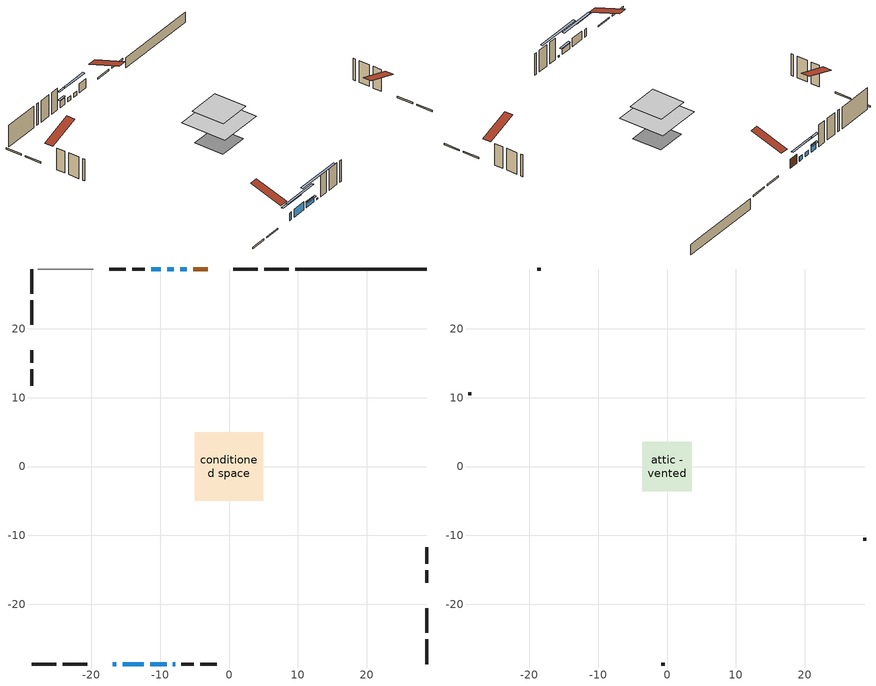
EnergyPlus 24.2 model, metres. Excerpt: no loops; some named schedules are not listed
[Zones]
conditioned space
 floor outside (Floor1 construction): -1.43,-1.43 -1.43,1.43 1.43,1.43 1.43,-1.43 z0.33
 floor adiabatic (AdiabaticFloorConstruction): -5,-5 -5,5 5,5 5,-5 z2.77
 floor foundation (Slab1 construction): -3.29,-3.29 -3.29,3.29 3.29,3.29 3.29,-3.29 z-2.04
 wall outside (RimJoist1 construction): 8.7,28.68 5.1,28.68 / -28.68,-28.68 -25.08,-28.68 / -28.68,28.68 -28.68,25.08 / 28.68,-28.68 28.68,-25.08 z0.33:0.63
 wall outside (RimJoist2 construction): 4.17,28.68 0.6,28.68 / -24.15,-28.68 -20.58,-28.68 / -28.68,24.15 -28.68,20.58 / 28.68,-24.15 28.68,-20.58 z0.33:0.63
 wall outside (AdiabaticWallConstruction 1): -3.11,28.68 -5.21,28.68 z0.33:2.36
 wall outside (AdiabaticWallConstruction): -16.87,-28.68 -16.36,-28.68 z0.33:2.01; -6.14,28.68 -7.08,28.68 / -8.01,28.68 -8.95,28.68 z0.33:1.27; -15.43,-28.68 -12.38,-28.68 z0.33:2.16; -9.88,28.68 -11.33,28.68 z0.33:1.78; -11.45,-28.68 -9.07,-28.68 z0.33:1.52; -8.15,-28.68 -7.83,-28.68 z0.33:0.65
 wall outside (Wall1 construction): -12.25,28.68 -14.06,28.68 / -6.9,-28.68 -5.09,-28.68 / -28.68,16.87 -28.68,15.06 / 28.68,-16.87 28.68,-15.06 z0.33:5.21
 wall outside (Wall2 construction): -14.99,28.68 -17.4,28.68 / -4.16,-28.68 -1.75,-28.68 / -28.68,14.13 -28.68,11.72 / 28.68,-14.13 28.68,-11.72 z0.33:5.21
 wall foundation (FoundationWall1 construction): 9.63,28.68,-2.04 9.63,28.68,0.33 26.78,28.68,0.33 26.78,28.68,0.28 28.68,28.68,0.28 28.68,28.68,-2.04
 wall adiabatic (Wall4 construction): -19.74,28.68 -27.75,28.68 z0.33:5.21
 window (WindowConstruction 5): -16.87,-28.68 -16.36,-28.68 z0.33:2.01
 window (WindowConstruction): -6.14,28.68 -7.08,28.68 z0.33:1.27
 window (WindowConstruction 1): -15.43,-28.68 -12.38,-28.68 z0.33:2.16
 window (WindowConstruction 2): -8.01,28.68 -8.95,28.68 z0.33:1.27
 window (WindowConstruction 3): -9.88,28.68 -11.33,28.68 z0.33:1.78
 window (WindowConstruction 4): -11.45,-28.68 -9.07,-28.68 z0.33:1.52
 window (WindowConstruction 6): -8.15,-28.68 -7.83,-28.68 z0.33:0.65
 door (Door): -3.11,28.68 -5.21,28.68 z0.33:2.36
 ceiling adiabatic (AdiabaticFloorConstruction): 5,-5 5,5 -5,5 -5,-5 z2.77
attic - vented
 floor to conditioned space (Floor2 construction Reversed): -3.62,-3.62 -3.62,3.62 3.62,3.62 3.62,-3.62 z5.21
 wall outside (Wall3 construction): -18.33,28.68 -18.81,28.68 / -0.82,-28.68 -0.35,-28.68 / -28.68,10.79 -28.68,10.31 / 28.68,-10.79 28.68,-10.31 z0.33:5.21
 roof outside (Roof1 construction): -2.18,28.68,5.21 -2.18,21.64,7.55 -0.33,21.64,7.55 -0.33,28.68,5.21; -17.8,-28.68,5.21 -17.8,-21.64,7.55 -19.65,-21.64,7.55 -19.65,-28.68,5.21; -28.68,17.8,5.21 -21.64,17.8,7.55 -21.64,19.65,7.55 -28.68,19.65,5.21; 28.68,-17.8,5.21 21.64,-17.8,7.55 21.64,-19.65,7.55 28.68,-19.65,5.21
shading: -13.72,-28.68 -19.51,-28.68 -19.51,-29.09 -13.72,-29.09 z4.65; -9.72,28.68 -3.5,28.68 -3.5,29.09 -9.72,29.09 z3.91; -9.74,-28.68 -18.07,-28.68 -18.07,-29.09 -9.74,-29.09 z4.8; -11.59,28.68 -5.37,28.68 -5.37,29.09 -11.59,29.09 z3.91; -11.53,28.68 -9.68,28.68 -9.68,29.09 -11.53,29.09 z1.98; -8.87,-28.68 -11.65,-28.68 -11.65,-29.09 -8.87,-29.09 z1.72; -2.75,-28.68 -13.23,-28.68 -13.23,-29.09 -2.75,-29.09 z5.73
[Building]
Building 1: Terrain=Suburbs
[Site:Location]
Saskatoon Intl AP_SK: Latitude {deg}=52.17; Longitude {deg}=-106.7; Time Zone {hr}=-6; Elevation {m}=504; Keep Site Location Information=Yes
[Site:GroundTemperature:Shallow]
-3.29371, -5.9198, -6.13011, -4.88389, 0.118965, 5.09852, 9.41553, 12.1502, 12.3826, 10.1583, 5.95142, 1.12462
[Site:WaterMainsTemperature]
Calculation Method=Schedule; Temperature Schedule=mains temperature schedule
[Material] Roughness=Rough; Thermal Absorptance=0.9
Name | Thickness {m} | Conductivity {W/m-K} | Density {kg/m3} | Specific Heat {J/kg-K} | Solar Absorptance | Visible Absorptance
asphalt or fiberglass shingles | 0.00635 | 0.162714 | 1121.4 | 1465.45 | 0.84 | 0.84
ceiling loosefill ins | 0.338667 | 0.0480833 | 16.02 | 1046.75 | 0.7 | 0.7
ceiling stud and cavity | 0.1397 | 0.216176 | 65.682 | 1177.47 | 0.7 | 0.7
concrete 4.0 in. | 0.1016 | 1.803125 | 2242.8 | 837.4 | 0.7 | 0.7
concrete 8.0 in. | 0.2032 | 1.803125 | 2242.8 | 837.4 | 0.7 | 0.7
door material | 0.04445 | 0.0451087 | 512.64 | 1214.23 | 0.7 | 0.7
exterior vertical ins | 0.0542606 | 0.029427 | 32.04 | 1214.23 | 0.7 | 0.7
floor covering | 0.0127 | 0.0433444 | 54.468 | 1339.84 | 0.6 | 0.6
floor rigid ins | 0.103632 | 0.029427 | 32.04 | 1214.23 | 0.7 | 0.7
floor rigid ins 1; wall rigid ins 2 | 0.512978 | 0.029427 | 32.04 | 1214.23 | 0.7 | 0.7
floor stud and cavity | 0.1397 | 0.157667 | 92.3553 | 1139.71 | 0.7 | 0.7
floor stud and cavity 1 | 0.1397 | 1.75129 | 37.0049 | 1207.88 | 0.7 | 0.7
furniture material conditioned space 1 | 0.1524 | 0.115458 | 640.8 | 1214.23 | 0.6 | 0.6
gypsum board | 0.0127 | 0.160291 | 801 | 837.4 | 0.6 | 0.6
gypsum board 1 | 0.0127 | 0.160291 | 801 | 837.4 | 0.7 | 0.7
osb sheathing 0.5 in. | 0.0127 | 0.115458 | 512.64 | 1214.23 | 0.7 | 0.7
osb sheathing 0.75 in. | 0.01905 | 0.115458 | 512.64 | 1214.23 | 0.7 | 0.7
osb sheathing 2.0 in. | 0.0508 | 0.115458 | 512.64 | 1214.23 | 0.7 | 0.7
rim joist rigid ins; wall rigid ins | 0.051816 | 0.029427 | 32.04 | 1214.23 | 0.7 | 0.7
rim joist stud and cavity | 0.0508 | 0.0408884 | 125.044 | 1163.47 | 0.6 | 0.6
rim joist stud and cavity 1 | 0.0508 | 0.182071 | 50.32683 | 1063.81 | 0.6 | 0.6
wall rigid ins 1 | 0.051816 | 0.029427 | 32.04 | 1214.23 | 0.4 | 0.4
wall stud and cavity | 0.1397 | 0.246398 | 139.0536 | 1170.24 | 0.7 | 0.7
wall stud and cavity 1 | 0.1397 | 0.239698 | 139.0536 | 1170.24 | 0.7 | 0.7
wall stud and cavity 2 | 0.0889 | 6.1454 | 50.32683 | 1063.81 | 0.6 | 0.6
wall stud and cavity 3 | 0.1397 | 0.187322 | 139.0536 | 1170.24 | 0.7 | 0.7
wall stud and cavity 4 | 0.0889 | 0.380278 | 52.3479 | 1209.89 | 0.7 | 0.7
wall stud and cavity 5 | 0.0889 | 0.391764 | 83.0341 | 1211.67 | 0.7 | 0.7
wood siding | 0.0254 | 0.102417 | 544.68 | 1172.36 | 0.4 | 0.4
wood siding 1 | 0.00254 | 0.102417 | 544.68 | 1172.36 | 0.4 | 0.4
wood siding 2; wood siding 3; wood siding 4 | 0.0254 | 0.102417 | 544.68 | 1172.36 | 0.7 | 0.7
[WindowMaterial:SimpleGlazingSystem]
Name | U-Factor {W/m2-K} | Solar Heat Gain Coefficient
WindowMaterial | 1.882257 | 0.54
WindowMaterial 1 | 1.61993 | 0.58
WindowMaterial 2 | 1.74258 | 0.57
WindowMaterial 3 | 1.80049 | 0.56
WindowMaterial 4 | 4.49811 | 0.66
WindowMaterial 5 | 3.24952 | 0.43
[Construction]
AdiabaticFloorConstruction: floor stud and cavity 1, floor rigid ins 1, osb sheathing 0.75 in., floor covering
AdiabaticWallConstruction: wood siding 3, wall rigid ins 2, wall stud and cavity 4, gypsum board
AdiabaticWallConstruction 1: wood siding 4, wall rigid ins 2, wall stud and cavity 4, gypsum board
Door: door material
Floor1 construction: floor stud and cavity, floor rigid ins, osb sheathing 0.75 in., floor covering
Floor2 construction Reversed: gypsum board, ceiling stud and cavity, ceiling loosefill ins
FoundationWall1 construction: concrete 8.0 in., gypsum board 1
furniture construction conditioned space 1: furniture material conditioned space 1
PartitionWallConstruction: gypsum board, wall stud and cavity 5, gypsum board
RimJoist1 construction: wood siding 2, rim joist rigid ins, osb sheathing 2.0 in., rim joist stud and cavity
RimJoist2 construction: wood siding 2, rim joist stud and cavity 1
Roof1 construction: asphalt or fiberglass shingles
Slab1 construction: concrete 4.0 in.
Wall1 construction: wood siding, wall rigid ins, osb sheathing 0.5 in., wall stud and cavity, gypsum board
Wall2 construction: wood siding, wall rigid ins, osb sheathing 0.5 in., wall stud and cavity 1, gypsum board
Wall3 construction: wood siding 1, wall stud and cavity 2
Wall4 construction: wall rigid ins 1, osb sheathing 0.5 in., wall stud and cavity 3, gypsum board
WindowConstruction; WindowConstruction 2: WindowMaterial
WindowConstruction 1: WindowMaterial 1
WindowConstruction 3: WindowMaterial 2
WindowConstruction 4: WindowMaterial 3
WindowConstruction 5: WindowMaterial 4
WindowConstruction 6: WindowMaterial 5
[Zone] Multiplier=1; Part of Total Floor Area=Yes
Name | Volume {m3}
attic - vented | 19.9343
conditioned space | 357.7
[Space]
Name | Zone | Volume {m3}
attic - vented 1 | attic - vented | 19.9343
conditioned space 1 | conditioned space | 357.7
[ZoneInfiltration:EffectiveLeakageArea]
infil attic - vented 1: Zone or Space=attic - vented 1; Schedule=Always On Discrete; Effective Air Leakage Area {cm2}=1793.14; Stack Coefficient=0.000502397; Wind Coefficient=1.51441e-05
[ZoneMixing]
whole house fan mix: Zone or Space=attic - vented; Schedule=Always On Continuous; Design Flow Rate Calculation Method=Flow/Zone; Design Flow Rate {m3/s}=0; Source Zone or Space=conditioned space
[SurfaceProperty:ExposedFoundationPerimeter]
Slab1: Exposed Perimeter Calculation Method=TotalExposedPerimeter; Total Exposed Perimeter {m}=19.05
[InternalMass] Zone or ZoneList=conditioned space; Space or SpaceList=conditioned space 1
Name | Construction | Surface Area {m2}
furniture mass conditioned space 1 | furniture construction conditioned space 1 | 60.4921
partition wall mass | PartitionWallConstruction | 151.23
[Lights]
interior lighting: Zone or ZoneList or Space or SpaceList=conditioned space 1; Schedule=interior lighting schedule; Design Level Calculation Method=LightingLevel; Lighting Level {W}=343.2; Return Air Fraction=0; Fraction Radiant=0.6; Fraction Visible=0.2; Fraction Replaceable=1
[People]
occupants: Zone or ZoneList or Space or SpaceList=conditioned space 1; Number of People Schedule=occupants schedule; Number of People Calculation Method=People; Number of People=3; Fraction Radiant=0.314171; Sensible Heat Fraction=0.56303; Activity Level Schedule=occupants activity schedule; Carbon Dioxide Generation Rate {m3/s-W}=0; Enable ASHRAE 55 Comfort Warnings=No; Mean Radiant Temperature Calculation Type=EnclosureAveraged
[ElectricEquipment] Zone or ZoneList or Space or SpaceList=conditioned space 1; Design Level Calculation Method=EquipmentLevel
Name | Schedule | Design Level {W} | Fraction Latent | Fraction Radiant | Fraction Lost
clothes dryer | clothes dryer schedule | 140.772 | 0.015 | 0.081 | 0.85
clothes washer | clothes washer schedule | 32.1985 | 0.03 | 0.162 | 0.7
cooking range | cooking range schedule | 208.969 | 0.08 | 0.432 | 0.2
dishwasher | dishwasher schedule | 66.8632 | 0.3 | 0.18 | 0.4
fridge | fridge schedule | 72.9452 | 0 | 0.6 | 0
mech vent house fan | mech vent house fan schedule | 18.9 | 0 | 0 | 1
mech vent house fan cfis | mech vent house fan cfis schedule | 0 | 0 | 0 | 0
misc plug loads | misc plug loads schedule | 494.7 | 0.045 | 0.513 | 0.1
whole house fan | Always On Discrete | 0 | 0 | 0 | 1
[OtherEquipment] Zone or ZoneList or Space or SpaceList=conditioned space 1; Design Level Calculation Method=EquipmentLevel
Name | Fuel Type | Schedule | Design Level {W} | Fraction Latent | Fraction Radiant | Fraction Lost
clothes dryer 1 | Electricity | clothes dryer schedule | 0 | 0.015 | 0.081 | 0.85
cooking range 1 | Electricity | cooking range schedule | 0 | 0.08 | 0.432 | 0.2
general water use latent | None | general water use schedule | 59.3978 | 1 | 0 | 0
general water use sensible | None | general water use schedule | -58.539 | 0 | 0.6 | 0
mech vent house fan latent load | None | Always On Discrete | 0 | 1 | 0 | 0
mech vent house fan sensible load | None | Always On Discrete | 0 | 0 | 0 | 0
water heater energy adjustment1 | NaturalGas | Always On Discrete | 0.01 | 0 | 0 | 1
[ZoneInfiltration:DesignFlowRate] Zone or ZoneList or Space or SpaceList=conditioned space 1; Schedule=Always On Discrete; Design Flow Rate Calculation Method=Flow/Zone; Design Flow Rate {m3/s}=0
infil flow; natural vent flow; whole house fan flow
[AvailabilityManager:Scheduled]
furnace airloop Availability Manager: Schedule=Always On Discrete
[Foundation:Kiva]
Foundation Kiva 1: Initial Indoor Air Temperature {C}=21; Wall Height Above Grade {m}=0.330007; Wall Depth Below Slab {m}=0.2032; Custom Block Material Name 1=exterior vertical ins; Custom Block Depth 1 {m}=2.37; Custom Block X Position 1 {m}=0.2159; Custom Block Z Position 1 {m}=0
[Foundation:Kiva:Settings]
Soil Conductivity {W/m-K}=0.849921; Soil Density {kg/m3}=1842.3; Soil Specific Heat {J/kg-K}=418.7; Ground Solar Absorptivity=0.9; Ground Thermal Absorptivity=0.9; Ground Surface Roughness {m}=0.03; Far-Field Width {m}=40; Deep-Ground Boundary Condition=ZeroFlux; Deep-Ground Depth {m}=40; Minimum Cell Dimension {m}=0.2; Maximum Cell Growth Coefficient=3; Simulation Timestep=Timestep
[Exterior:Lights]
exterior lighting: Schedule=exterior lighting schedule; Design Level {W}=75.6
[EnergyManagementSystem:GlobalVariable]
furnace_airloop_Fan_RTF
infil_program_Qfan
infil_program_Qinf
natural_vent_program_Qnv
natural_vent_program_Qwhf
[EnergyManagementSystem:Sensor]
Name | Output:Variable or Output:Meter Index Key | Output:Variable or Output:Meter
airflow_gain | infil flow | Infiltration Sensible Heat Gain Energy
airflow_gain_1 | natural vent flow | Infiltration Sensible Heat Gain Energy
airflow_gain_2 | whole house fan flow | Infiltration Sensible Heat Gain Energy
airflow_loss | infil flow | Infiltration Sensible Heat Loss Energy
airflow_loss_1 | natural vent flow | Infiltration Sensible Heat Loss Energy
airflow_loss_2 | whole house fan flow | Infiltration Sensible Heat Loss Energy
clg_load_cond |  | Cooling:EnergyTransfer:Zone:CONDITIONED SPACE
clg_sp_s; clg_sp_s_1 | cooling setpoint | Schedule Value
clothes_dryer_exhaust_0_sch_s | clothes dryer exhaust 0 schedule | Schedule Value
cool_season | cooling season schedule | Schedule Value
htg_load_cond |  | Heating:EnergyTransfer:Zone:CONDITIONED SPACE
htg_sp_s; htg_sp_s_1 | heating setpoint | Schedule Value
ig_ee_conv | clothes dryer | Electric Equipment Convective Heating Energy
ig_ee_conv_2 | cooking range | Electric Equipment Convective Heating Energy
ig_ee_conv_4 | fridge | Electric Equipment Convective Heating Energy
ig_ee_conv_5 | misc plug loads | Electric Equipment Convective Heating Energy
ig_ee_conv_6 | whole house fan | Electric Equipment Convective Heating Energy
ig_ee_rad | clothes dryer | Electric Equipment Radiant Heating Energy
ig_ee_rad_2 | cooking range | Electric Equipment Radiant Heating Energy
ig_ee_rad_4 | fridge | Electric Equipment Radiant Heating Energy
ig_ee_rad_5 | misc plug loads | Electric Equipment Radiant Heating Energy
ig_ee_rad_6 | whole house fan | Electric Equipment Radiant Heating Energy
ig_lgt_conv | interior lighting | Lights Convective Heating Energy
ig_lgt_rad | interior lighting | Lights Radiant Heating Energy
ig_lgt_vis | interior lighting | Lights Visible Radiation Heating Energy
ig_oe_conv | clothes dryer 1 | Other Equipment Convective Heating Energy
ig_oe_conv_1 | cooking range 1 | Other Equipment Convective Heating Energy
ig_oe_conv_2 | general water use latent | Other Equipment Convective Heating Energy
ig_oe_conv_3 | general water use sensible | Other Equipment Convective Heating Energy
ig_oe_conv_4 | water heater energy adjustment1 | Other Equipment Convective Heating Energy
ig_oe_rad | clothes dryer 1 | Other Equipment Radiant Heating Energy
ig_oe_rad_1 | cooking range 1 | Other Equipment Radiant Heating Energy
ig_oe_rad_2 | general water use latent | Other Equipment Radiant Heating Energy
ig_oe_rad_3 | general water use sensible | Other Equipment Radiant Heating Energy
ig_oe_rad_4 | water heater energy adjustment1 | Other Equipment Radiant Heating Energy
ig_ppl_conv | occupants | People Convective Heating Energy
ig_ppl_rad | occupants | People Radiant Heating Energy
im_conv | furniture mass conditioned space 1 | Surface Inside Face Convection Heat Gain Energy
im_conv_1 | partition wall mass | Surface Inside Face Convection Heat Gain Energy
im_ig | furniture mass conditioned space 1 | Surface Inside Face Internal Gains Radiation Heat Gain Energy
im_ig_1 | partition wall mass | Surface Inside Face Internal Gains Radiation Heat Gain Energy
im_lgt | furniture mass conditioned space 1 | Surface Inside Face Lights Radiation Heat Gain Energy
im_lgt_1 | partition wall mass | Surface Inside Face Lights Radiation Heat Gain Energy
im_sol | furniture mass conditioned space 1 | Surface Inside Face Solar Radiation Heat Gain Energy
im_sol_1 | partition wall mass | Surface Inside Face Solar Radiation Heat Gain Energy
im_surf | furniture mass conditioned space 1 | Surface Inside Face Net Surface Thermal Radiation Heat Gain Energy
im_surf_1 | partition wall mass | Surface Inside Face Net Surface Thermal Radiation Heat Gain Energy
mv_conv | mech vent house fan | Electric Equipment Convective Heating Energy
mv_conv_1 | mech vent house fan cfis | Electric Equipment Convective Heating Energy
mv_conv_2 | mech vent house fan latent load | Other Equipment Convective Heating Energy
mv_conv_3 | mech vent house fan sensible load | Other Equipment Convective Heating Energy
mv_rad | mech vent house fan | Electric Equipment Radiant Heating Energy
mv_rad_1 | mech vent house fan cfis | Electric Equipment Radiant Heating Energy
mv_rad_2 | mech vent house fan latent load | Other Equipment Radiant Heating Energy
mv_rad_3 | mech vent house fan sensible load | Other Equipment Radiant Heating Energy
natural_vent_s | natural vent schedule | Schedule Value
out_pb_s |  | Site Outdoor Air Barometric Pressure
out_wt_s |  | Site Outdoor Air Humidity Ratio
site_vw_s |  | Site Wind Speed
ss_back_out | Window1 | Surface Window Shortwave from Zone Back Out Window Heat Transfer Rate
ss_back_out_1 | Window2 | Surface Window Shortwave from Zone Back Out Window Heat Transfer Rate
ss_back_out_2 | Window3 | Surface Window Shortwave from Zone Back Out Window Heat Transfer Rate
ss_back_out_3 | Window5 | Surface Window Shortwave from Zone Back Out Window Heat Transfer Rate
ss_back_out_4 | Window6 | Surface Window Shortwave from Zone Back Out Window Heat Transfer Rate
ss_back_out_5 | Window7 | Surface Window Shortwave from Zone Back Out Window Heat Transfer Rate
ss_back_out_6 | Window9 | Surface Window Shortwave from Zone Back Out Window Heat Transfer Rate
ss_conv | Door1 | Surface Inside Face Convection Heat Gain Energy
ss_conv_1 | Window1 | Surface Inside Face Convection Heat Gain Energy
ss_conv_2 | Window2 | Surface Inside Face Convection Heat Gain Energy
ss_conv_3 | Window3 | Surface Inside Face Convection Heat Gain Energy
ss_conv_4 | Window5 | Surface Inside Face Convection Heat Gain Energy
ss_conv_5 | Window6 | Surface Inside Face Convection Heat Gain Energy
ss_conv_6 | Window7 | Surface Inside Face Convection Heat Gain Energy
ss_conv_7 | Window9 | Surface Inside Face Convection Heat Gain Energy
ss_ig | Door1 | Surface Inside Face Internal Gains Radiation Heat Gain Energy
ss_ig_1 | Window1 | Surface Inside Face Internal Gains Radiation Heat Gain Energy
ss_ig_2 | Window2 | Surface Inside Face Internal Gains Radiation Heat Gain Energy
ss_ig_3 | Window3 | Surface Inside Face Internal Gains Radiation Heat Gain Energy
ss_ig_4 | Window5 | Surface Inside Face Internal Gains Radiation Heat Gain Energy
ss_ig_5 | Window6 | Surface Inside Face Internal Gains Radiation Heat Gain Energy
ss_ig_6 | Window7 | Surface Inside Face Internal Gains Radiation Heat Gain Energy
ss_ig_7 | Window9 | Surface Inside Face Internal Gains Radiation Heat Gain Energy
ss_lgt | Door1 | Surface Inside Face Lights Radiation Heat Gain Energy
ss_sol | Door1 | Surface Inside Face Solar Radiation Heat Gain Energy
ss_surf | Door1 | Surface Inside Face Net Surface Thermal Radiation Heat Gain Energy
ss_surf_1 | Window1 | Surface Inside Face Net Surface Thermal Radiation Heat Gain Energy
ss_surf_2 | Window2 | Surface Inside Face Net Surface Thermal Radiation Heat Gain Energy
ss_surf_3 | Window3 | Surface Inside Face Net Surface Thermal Radiation Heat Gain Energy
ss_surf_4 | Window5 | Surface Inside Face Net Surface Thermal Radiation Heat Gain Energy
ss_surf_5 | Window6 | Surface Inside Face Net Surface Thermal Radiation Heat Gain Energy
ss_surf_6 | Window7 | Surface Inside Face Net Surface Thermal Radiation Heat Gain Energy
ss_surf_7 | Window9 | Surface Inside Face Net Surface Thermal Radiation Heat Gain Energy
ss_trans_in | Window1 | Surface Window Transmitted Solar Radiation Rate
ss_trans_in_1 | Window2 | Surface Window Transmitted Solar Radiation Rate
ss_trans_in_2 | Window3 | Surface Window Transmitted Solar Radiation Rate
ss_trans_in_3 | Window5 | Surface Window Transmitted Solar Radiation Rate
ss_trans_in_4 | Window6 | Surface Window Transmitted Solar Radiation Rate
ss_trans_in_5 | Window7 | Surface Window Transmitted Solar Radiation Rate
ss_trans_in_6 | Window9 | Surface Window Transmitted Solar Radiation Rate
ss_trans_out | Window1 | Surface Inside Face Initial Transmitted Diffuse Transmitted Out Window Solar Radiation Rate
ss_trans_out_1 | Window2 | Surface Inside Face Initial Transmitted Diffuse Transmitted Out Window Solar Radiation Rate
ss_trans_out_2 | Window3 | Surface Inside Face Initial Transmitted Diffuse Transmitted Out Window Solar Radiation Rate
ss_trans_out_3 | Window5 | Surface Inside Face Initial Transmitted Diffuse Transmitted Out Window Solar Radiation Rate
ss_trans_out_4 | Window6 | Surface Inside Face Initial Transmitted Diffuse Transmitted Out Window Solar Radiation Rate
ss_trans_out_5 | Window7 | Surface Inside Face Initial Transmitted Diffuse Transmitted Out Window Solar Radiation Rate
ss_trans_out_6 | Window9 | Surface Inside Face Initial Transmitted Diffuse Transmitted Out Window Solar Radiation Rate
s_conv | Floor1 | Surface Inside Face Convection Heat Gain Energy
s_conv_1 | Floor2 | Surface Inside Face Convection Heat Gain Energy
s_conv_10 | RimJoist2:180 | Surface Inside Face Convection Heat Gain Energy
s_conv_11 | RimJoist2:270 | Surface Inside Face Convection Heat Gain Energy
s_conv_12 | RimJoist2:90 | Surface Inside Face Convection Heat Gain Energy
s_conv_13 | Slab1 | Surface Inside Face Convection Heat Gain Energy
s_conv_14 | Wall1:0 | Surface Inside Face Convection Heat Gain Energy
s_conv_15 | Wall1:180 | Surface Inside Face Convection Heat Gain Energy
s_conv_16 | Wall1:270 | Surface Inside Face Convection Heat Gain Energy
s_conv_17 | Wall1:90 | Surface Inside Face Convection Heat Gain Energy
s_conv_18 | Wall2:0 | Surface Inside Face Convection Heat Gain Energy
s_conv_19 | Wall2:180 | Surface Inside Face Convection Heat Gain Energy
s_conv_2 | FoundationWall1 | Surface Inside Face Convection Heat Gain Energy
s_conv_20 | Wall2:270 | Surface Inside Face Convection Heat Gain Energy
s_conv_21 | Wall2:90 | Surface Inside Face Convection Heat Gain Energy
s_conv_22 | Wall4 | Surface Inside Face Convection Heat Gain Energy
s_conv_3 | inferred conditioned ceiling | Surface Inside Face Convection Heat Gain Energy
s_conv_4 | inferred conditioned floor | Surface Inside Face Convection Heat Gain Energy
s_conv_5 | RimJoist1:0 | Surface Inside Face Convection Heat Gain Energy
s_conv_6 | RimJoist1:180 | Surface Inside Face Convection Heat Gain Energy
s_conv_7 | RimJoist1:270 | Surface Inside Face Convection Heat Gain Energy
s_conv_8 | RimJoist1:90 | Surface Inside Face Convection Heat Gain Energy
s_conv_9 | RimJoist2:0 | Surface Inside Face Convection Heat Gain Energy
s_ig | Floor1 | Surface Inside Face Internal Gains Radiation Heat Gain Energy
s_ig_1 | Floor2 | Surface Inside Face Internal Gains Radiation Heat Gain Energy
s_ig_10 | RimJoist2:180 | Surface Inside Face Internal Gains Radiation Heat Gain Energy
s_ig_11 | RimJoist2:270 | Surface Inside Face Internal Gains Radiation Heat Gain Energy
s_ig_12 | RimJoist2:90 | Surface Inside Face Internal Gains Radiation Heat Gain Energy
s_ig_13 | Slab1 | Surface Inside Face Internal Gains Radiation Heat Gain Energy
s_ig_14 | Wall1:0 | Surface Inside Face Internal Gains Radiation Heat Gain Energy
s_ig_15 | Wall1:180 | Surface Inside Face Internal Gains Radiation Heat Gain Energy
s_ig_16 | Wall1:270 | Surface Inside Face Internal Gains Radiation Heat Gain Energy
s_ig_17 | Wall1:90 | Surface Inside Face Internal Gains Radiation Heat Gain Energy
s_ig_18 | Wall2:0 | Surface Inside Face Internal Gains Radiation Heat Gain Energy
s_ig_19 | Wall2:180 | Surface Inside Face Internal Gains Radiation Heat Gain Energy
s_ig_2 | FoundationWall1 | Surface Inside Face Internal Gains Radiation Heat Gain Energy
s_ig_20 | Wall2:270 | Surface Inside Face Internal Gains Radiation Heat Gain Energy
s_ig_21 | Wall2:90 | Surface Inside Face Internal Gains Radiation Heat Gain Energy
s_ig_22 | Wall4 | Surface Inside Face Internal Gains Radiation Heat Gain Energy
s_ig_3 | inferred conditioned ceiling | Surface Inside Face Internal Gains Radiation Heat Gain Energy
s_ig_4 | inferred conditioned floor | Surface Inside Face Internal Gains Radiation Heat Gain Energy
s_ig_5 | RimJoist1:0 | Surface Inside Face Internal Gains Radiation Heat Gain Energy
s_ig_6 | RimJoist1:180 | Surface Inside Face Internal Gains Radiation Heat Gain Energy
s_ig_7 | RimJoist1:270 | Surface Inside Face Internal Gains Radiation Heat Gain Energy
s_ig_8 | RimJoist1:90 | Surface Inside Face Internal Gains Radiation Heat Gain Energy
